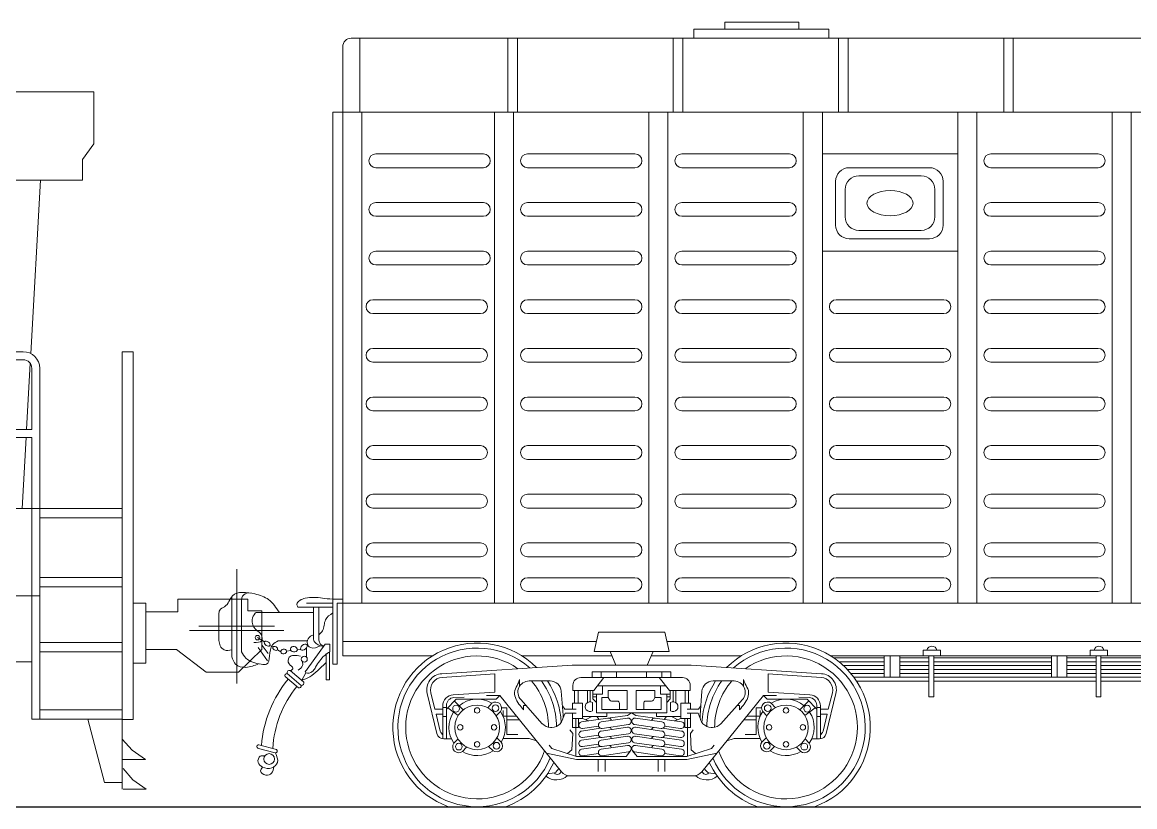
# Model space of a CAD drawing. Header units: millimetres. Extents: x -116888 to 30597, y -50310 to 30934.
# Drawn here: x -99877 to -93213, y -24044 to -19349 of the extents above; entities that cross this region are included whole.
import ezdxf

# ---------------------------------------------------------------- set-up
doc = ezdxf.new("R2010")
doc.units = ezdxf.units.MM
for name, color, linetype, lineweight in [('2.Тонкая', 7, 'Continuous', 18), ('второстепенные', 7, 'Continuous', 25), ('линии', 7, 'Continuous', 35)]:
    doc.layers.add(name, color=color, linetype=linetype, lineweight=lineweight)

# ---------------------------------------------------------------- blocks, each defined once
blk = doc.blocks.new('чмэ 3 фасад')
at = {"layer": '2.Тонкая', "color": 0, "lineweight": 0}
for p, q in [((-855, 3224.2), (-1754.3, 3224.2)), ((-855, 3224.2), (-855, 2913)), ((-855, 2913), (-924.2, 2819.2)), ((-924.2, 2819.2), (-924.2, 2695.7)), ((-924.2, 2695.7), (-12201.7, 2703.1)), ((-1176.2, 2695.7), (-1233.6, 1657.7)), ((-924.2, 2695.7), (-1176.2, 2695.7)), ((-1279.1, 1668.7), (-12093, 1668.7)), ((-1436.7, 1620.8), (-1279.1, 1620.8)), ((-1236.9, 1599.1), (-1258.8, 1202.9)), ((-1227.2, 1202.9), (-1227.2, 1569)), ((-1179.4, 1569), (-1178.6, -531.6)), ((-1261.4, 1155.1), (-1284.9, 730.7)), ((-1227.2, -531.6), (-1227.2, 1155.1)), ((-353.2, 111.1), (-353.2, 187.7)), ((-353.2, 187.7), (66.9, 187.7)), ((66.9, 187.7), (66.9, 118.5)), ((-543.5, 111.1), (-353.2, 111.1)), ((66.9, 118.5), (150.9, 118.5)), ((150.9, 118.5), (150.9, -113.6)), ((-360.6, -113.6), (-543.5, -113.6)), ((-182.7, -249.4), (-360.6, -113.6)), ((150.9, -113.6), (10, -249.4)), ((-1227.2, -188.6), (-1470.9, -188.6)), ((10, -249.4), (-182.7, -249.4)), ((-1178.6, -531.6), (-1227.2, -531.6)), ((-791.6, -909.2), (-891.5, -531.6)), ((-685.6, -532.4), (-685.6, -909.2)), ((-685.6, -649.6), (-685.6, -579.8)), ((-626.8, -717), (-685.6, -649.6)), ((-546.9, -771.9), (-626.8, -717)), ((-685.6, -771.9), (-546.9, -771.9)), ((-621.8, -894.2), (-680.6, -826.8)), ((-685.6, -909.2), (-791.6, -909.2)), ((-685.6, -909.2), (-685.6, -949.1)), ((-541.9, -949.1), (-621.8, -894.2)), ((-680.6, -949.1), (-541.9, -949.1))]:
    blk.add_line(p, q, dxfattribs=at)
at = {"layer": '2.Тонкая'}
for p, q in [((0, 282.8), (0, -282.8)), ((282.8, 0), (-282.8, 0))]:
    blk.add_line(p, q, dxfattribs=at)
at = {"layer": '2.Тонкая', "color": 0, "lineweight": 0}
for points in [[(-685.6, 1668.7), (-621.1, 1668.7), (-621.1, -532.4), (-685.6, -532.4)], [(-16080.1, 730.7), (-1178.6, 730.7), (-1178.6, 206.8), (-16080.1, 206.8)], [(-1178.6, 730.7), (-685.6, 730.7), (-685.6, 674.6), (-1178.6, 674.6)], [(-1178.6, 317.5), (-685.6, 317.5), (-685.6, 261.4), (-1178.6, 261.4)], [(-621.1, 163), (-543.5, 163), (-543.5, -195.1), (-621.1, -195.1)], [(-1178.6, -72), (-685.6, -72), (-685.6, -128.1), (-1178.6, -128.1)], [(-1178.6, -475.5), (-685.6, -475.5), (-685.6, -531.6), (-1178.6, -531.6)]]:
    blk.add_lwpolyline(points, close=True, dxfattribs=at)
for points in [[(-1227.2, 1202.9), (-1436.7, 1202.9)], [(-1436.7, 1155.1), (-1227.2, 1155.1)]]:
    blk.add_lwpolyline(points, dxfattribs=at)
for radius in [99.7, 51.8]:
    blk.add_arc((-1279.1, 1569), radius, 0, 90, dxfattribs=at)
blk = doc.blocks.new('тележка вагона')
at = {"layer": '2.Тонкая', "color": 0, "linetype": 'ByBlock', "lineweight": 0}
for p, q in [((-356.1, 847.5), (-1136.6, 796.3)), ((0, 847.5), (-356.1, 847.5)), ((-235.5, 773.4), (-235.5, 807.4)), ((-235.5, 807.4), (0, 807.4)), ((-181.2, 807.4), (-181.2, 773.4)), ((-89.4, 807.4), (-89.4, 773.4)), ((0, 847.5), (356.1, 847.5)), ((235.5, 807.4), (0, 807.4)), ((89.4, 807.4), (89.4, 773.4)), ((181.2, 807.4), (181.2, 773.4)), ((235.5, 773.4), (235.5, 807.4)), ((356.1, 847.5), (1136.6, 796.3)), ((-818.4, 795), (-1135.1, 774.3)), ((-818.4, 795), (-818.4, 685.3)), ((-670.4, 761.6), (-670.4, 721.8)), ((-613.9, 752.8), (-488.1, 752.8)), ((0, 773.4), (-304.9, 773.4)), ((-227, 695.4), (-165.9, 773.4)), ((0, 773.4), (304.9, 773.4)), ((227, 695.4), (165.9, 773.4)), ((613.9, 752.8), (488.1, 752.8)), ((670.4, 761.6), (670.4, 721.8)), ((818.4, 795), (818.4, 685.3)), ((818.4, 795), (1135.1, 774.3)), ((-1223.9, 677.4), (-1165.8, 438.1)), ((-1202.5, 682.6), (-1178.4, 583.6)), ((-818.4, 685.3), (-1068.1, 669.9)), ((-421.3, 691), (-409.9, 547.3)), ((-351, 727.3), (-351, 695.4)), ((-351, 695.4), (-227, 695.4)), ((-340.9, 695.4), (-340.9, 619.7)), ((-320, 695.4), (-320, 619.7)), ((-265, 623.2), (-265, 695.4)), ((-248.7, 628.1), (-248.7, 695.4)), ((-232, 695.4), (-232, 644.9)), ((-211, 674.2), (-232, 674.2)), ((-173.3, 674.2), (-211, 674.2)), ((-211, 674.2), (-211, 561.1)), ((-204.8, 723.7), (0, 723.7)), ((-173.3, 723.7), (-173.3, 674.2)), ((-139.8, 695.2), (-26.7, 695.2)), ((-139.8, 653.3), (-139.8, 695.2)), ((-26.7, 695.2), (-26.7, 582)), ((204.8, 723.7), (0, 723.7)), ((139.8, 695.2), (26.7, 695.2)), ((26.7, 695.2), (26.7, 582)), ((139.8, 653.3), (139.8, 695.2)), ((173.3, 723.7), (173.3, 674.2)), ((173.3, 674.2), (211, 674.2)), ((211, 674.2), (211, 561.1)), ((211, 674.2), (232, 674.2)), ((351, 695.4), (227, 695.4)), ((232, 695.4), (232, 644.9)), ((248.7, 628.1), (248.7, 695.4)), ((265, 623.2), (265, 695.4)), ((320, 695.4), (320, 619.7)), ((340.9, 695.4), (340.9, 619.7)), ((351, 727.3), (351, 695.4)), ((421.3, 691), (409.9, 547.3)), ((818.4, 685.3), (1068.1, 669.9)), ((1223.9, 677.4), (1165.8, 438.1)), ((1202.5, 682.6), (1178.4, 583.6)), ((-1131.1, 603), (-1131.1, 406)), ((-1051.2, 644.2), (-1108.9, 583.2)), ((-1108.9, 607), (-1108.9, 540.5)), ((-1002, 655), (-1064.3, 653)), ((-1008.6, 579.3), (-1061.8, 632.9)), ((-811.2, 644.2), (-1051.2, 644.2)), ((-789.3, 665.8), (-868.9, 665.8)), ((-861.9, 592.9), (-837, 619.2)), ((-789.3, 665.8), (-811.2, 644.2)), ((-420, 209.2), (-789.3, 665.8)), ((-663.8, 640.9), (-534.6, 497.2)), ((-646.5, 580.1), (-646.5, 606.6)), ((-646.5, 606.6), (-632.9, 606.6)), ((-414.4, 603.9), (-400.3, 583.4)), ((-233.6, 623.9), (-233.6, 573.6)), ((-232, 657.5), (-211, 657.5)), ((-232, 644.9), (-211, 623.9)), ((-177.5, 582), (-177.5, 653.3)), ((-177.5, 653.3), (-139.8, 653.3)), ((-130.9, 638.4), (-139.8, 653.3)), ((-85.3, 632.3), (-120.1, 632.3)), ((-72.7, 582), (-72.7, 619.7)), ((72.7, 582), (72.7, 619.7)), ((85.3, 632.3), (120.1, 632.3)), ((130.9, 638.4), (139.8, 653.3)), ((177.5, 653.3), (139.8, 653.3)), ((177.5, 582), (177.5, 653.3)), ((232, 657.5), (211, 657.5)), ((232, 644.9), (211, 623.9)), ((233.6, 623.9), (233.6, 573.6)), ((414.4, 603.9), (400.3, 583.4)), ((420, 209.2), (789.3, 665.8)), ((663.8, 640.9), (534.6, 497.2)), ((646.5, 606.6), (632.9, 606.6)), ((646.5, 580.1), (646.5, 606.6)), ((789.3, 665.8), (868.9, 665.8)), ((789.3, 665.8), (811.2, 644.2)), ((811.2, 644.2), (1051.2, 644.2)), ((861.9, 592.9), (837, 619.2)), ((1002, 655), (1064.3, 653)), ((1008.6, 579.3), (1061.8, 632.9)), ((1051.2, 644.2), (1108.9, 583.2)), ((1108.9, 607), (1108.9, 540.5)), ((1131.1, 603), (1131.1, 406)), ((-1178.4, 583.6), (-1131.1, 583.6)), ((-1171.1, 553.4), (-1131.1, 553.4)), ((-1171.1, 553.4), (-1146.7, 452.9)), ((-1131.1, 593.8), (-1108.9, 593.8)), ((-1131.1, 540.5), (-1108.9, 540.5)), ((-1108.9, 540.5), (-1108.9, 406)), ((-1038.7, 545.4), (-1099.9, 592.9)), ((-810.4, 543.9), (-785.4, 570.2)), ((-778.7, 591), (-746.2, 591)), ((-770.1, 542.4), (-770.1, 575.8)), ((-770.1, 542.4), (-689.5, 542.4)), ((-746.2, 591), (-746.2, 433.1)), ((-411, 528.8), (-398.6, 559.6)), ((-400.3, 583.4), (-332.3, 583.4)), ((-398.6, 559.6), (-332.3, 559.6)), ((-294.8, 540.9), (-148.9, 540.9)), ((-276.2, 520.5), (-238.9, 540.9)), ((-211, 561.1), (0, 561.1)), ((-208.3, 540.9), (-195, 522.6)), ((-26.7, 582), (-177.5, 582)), ((-148.9, 540.9), (-148.9, 561.1)), ((-141.4, 530.4), (-24.9, 546)), ((-24.9, 546), (0, 561.1)), ((211, 561.1), (0, 561.1)), ((24.9, 546), (0, 561.1)), ((141.4, 530.4), (24.9, 546)), ((26.7, 582), (177.5, 582)), ((148.9, 540.9), (148.9, 561.1)), ((294.8, 540.9), (148.9, 540.9)), ((208.3, 540.9), (195, 522.6)), ((276.2, 520.5), (238.9, 540.9)), ((400.3, 583.4), (332.3, 583.4)), ((398.6, 559.6), (332.3, 559.6)), ((411, 528.8), (398.6, 559.6)), ((770.1, 542.4), (689.5, 542.4)), ((778.7, 591), (746.2, 591)), ((746.2, 591), (746.2, 433.1)), ((770.1, 542.4), (770.1, 575.8)), ((810.4, 543.9), (785.4, 570.2)), ((1038.7, 545.4), (1099.9, 592.9)), ((1131.1, 593.8), (1108.9, 593.8)), ((1131.1, 540.5), (1108.9, 540.5)), ((1108.9, 540.5), (1108.9, 406)), ((1178.4, 583.6), (1131.1, 583.6)), ((1171.1, 553.4), (1131.1, 553.4)), ((1171.1, 553.4), (1146.7, 452.9)), ((-746.2, 520.4), (-671.7, 520.4)), ((-484.7, 475), (-476.7, 475)), ((-353.5, 527.6), (-353.5, 475)), ((-353.5, 475), (-334, 475)), ((-334, 527.6), (-334, 301.7)), ((-334, 475), (-318.8, 475)), ((-318.8, 475), (-318.8, 527.6)), ((-294.8, 527.6), (-257.5, 513.5)), ((294.8, 527.6), (257.5, 513.5)), ((318.8, 475), (318.8, 527.6)), ((334, 475), (318.8, 475)), ((334, 527.6), (334, 301.7)), ((353.5, 475), (334, 475)), ((353.5, 527.6), (353.5, 475)), ((484.7, 475), (476.7, 475)), ((746.2, 520.4), (671.7, 520.4)), ((-1131.1, 430.3), (-1142.7, 444.8)), ((-1125.1, 406), (-1079.2, 406)), ((-1039.6, 406.1), (-1064.6, 379.8)), ((-807.1, 411.9), (-780.8, 387)), ((-769.5, 409), (-613.5, 409)), ((-746.2, 433.1), (-680.6, 433.1)), ((-613.5, 409), (-570.3, 395.1)), ((-369.7, 461.2), (-352.7, 437.4)), ((-352.7, 437.4), (-357.8, 340.7)), ((369.7, 461.2), (352.7, 437.4)), ((352.7, 437.4), (357.8, 340.7)), ((613.5, 409), (570.3, 395.1)), ((769.5, 409), (613.5, 409)), ((746.2, 433.1), (680.6, 433.1)), ((807.1, 411.9), (780.8, 387)), ((1039.6, 406.1), (1064.6, 379.8)), ((1125.1, 406), (1079.2, 406)), ((1131.1, 430.3), (1142.7, 444.8)), ((-988.1, 357.1), (-1013, 330.8)), ((-856.1, 360.4), (-829.8, 335.4)), ((-493.7, 367.8), (-478.4, 349.2)), ((-478.4, 349.2), (-330.6, 301.7)), ((-357.8, 340.7), (-383.8, 318.8)), ((-33.4, 301.7), (-6.1, 335.4)), ((33.4, 301.7), (6.1, 335.4)), ((478.4, 349.2), (330.6, 301.7)), ((357.8, 340.7), (383.8, 318.8)), ((493.7, 367.8), (478.4, 349.2)), ((856.1, 360.4), (829.8, 335.4)), ((988.1, 357.1), (1013, 330.8)), ((-330.6, 283), (-509.8, 320.3)), ((-330.6, 301.7), (-33.4, 301.7)), ((0, 283), (-330.6, 283)), ((-200, 283), (-200, 211.7)), ((-158.4, 283), (-158.4, 211.7)), ((0, 283), (330.6, 283)), ((330.6, 301.7), (33.4, 301.7)), ((158.4, 283), (158.4, 211.7)), ((200, 283), (200, 211.7)), ((330.6, 283), (509.8, 320.3)), ((-461.5, 202.5), (-504.2, 196)), ((461.5, 202.5), (504.2, 196)), ((-367.9, 184.3), (0, 184.3)), ((367.9, 184.3), (0, 184.3))]:
    blk.add_line(p, q, dxfattribs=at)
blk.add_lwpolyline([(-93.5, 847.5), (93.5, 847.5), (128.4, 928.8), (-128.4, 928.8)], close=True, dxfattribs=at)
for points in [[(-353.5, 559.6), (-353.5, 527.6), (-294.8, 527.6), (-294.8, 619.7), (-353.5, 619.7), (-353.5, 583.4)], [(353.5, 559.6), (353.5, 527.6), (294.8, 527.6), (294.8, 619.7), (353.5, 619.7), (353.5, 583.4)], [(-141.4, 530.4), (-299.3, 507.4)], [(-185.3, 469.5), (-299.3, 452.9)], [(-293.7, 468.7), (-198, 482.7)], [(-24, 530.4), (-182, 507.4)], [(-24, 475.9), (-182, 452.9)], [(-176.4, 468.7), (-18.4, 491.8)], [(176.4, 468.7), (18.4, 491.8)], [(24, 530.4), (182, 507.4)], [(24, 475.9), (182, 452.9)], [(141.4, 530.4), (299.3, 507.4)], [(185.3, 469.5), (299.3, 452.9)], [(293.7, 468.7), (198, 482.7)], [(-185.3, 415), (-299.3, 398.4)], [(-293.7, 414.3), (-198, 428.2)], [(-24, 421.5), (-182, 398.4)], [(-176.4, 414.3), (-18.4, 437.3)], [(176.4, 414.3), (18.4, 437.3)], [(24, 421.5), (182, 398.4)], [(185.3, 415), (299.3, 398.4)], [(293.7, 414.3), (198, 428.2)], [(-185.3, 360.6), (-299.3, 343.9)], [(-293.7, 359.8), (-198, 373.8)], [(-24, 367), (-182, 343.9)], [(-176.4, 359.8), (-18.4, 382.8)], [(176.4, 359.8), (18.4, 382.8)], [(24, 367), (182, 343.9)], [(185.3, 360.6), (299.3, 343.9)], [(293.7, 359.8), (198, 373.8)], [(-293.7, 305.3), (-198, 319.3)], [(-176.4, 305.3), (-18.4, 328.4)], [(176.4, 305.3), (18.4, 328.4)], [(293.7, 305.3), (198, 319.3)]]:
    blk.add_lwpolyline(points, dxfattribs=at)
for centre, radius in [((-1051.5, 587), 20), ((-925, 475), 133.7), ((-815.3, 590.3), 20), ((925, 475), 133.7), ((815.3, 590.3), 20), ((1051.5, 587), 20), ((-925, 576.3), 16.3), ((925, 576.3), 16.3), ((-1026.3, 475), 16.3), ((-823.7, 475), 16.3), ((823.7, 475), 16.3), ((1026.3, 475), 16.3), ((-1034.7, 359.7), 20), ((-925, 373.7), 16.3), ((-809.6, 365.3), 20), ((809.6, 365.3), 20), ((925, 373.7), 16.3), ((1034.7, 359.7), 20)]:
    blk.add_circle(centre, radius, dxfattribs=at)
for centre, radius, start, end in [((-925, 475), 504.9, 45.24108, 250.18436), ((925, 475), 504.9, 289.81564, 134.75892), ((-925, 475), 475, 0.6703, 35.78982), ((-925, 475), 504.9, 3.38764, 33.37976), ((925, 475), 504.9, 146.62024, 176.61236), ((925, 475), 475, 144.21018, 179.3297), ((-925, 475), 504.9, 289.81564, 335.49166), ((925, 475), 504.9, 204.50834, 250.18436)]:
    blk.add_arc(centre, radius, start, end, dxfattribs=at)
at = {"layer": '2.Тонкая', "color": 0, "linetype": 'ByBlock', "lineweight": 20}
for centre, start, end in [((-925, 475), 48.51467, 337.30656), ((925, 475), 202.69344, 131.48533)]:
    blk.add_arc(centre, 475, start, end, dxfattribs=at)
at = {"layer": '2.Тонкая', "color": 0, "linetype": 'ByBlock', "lineweight": 0}
for centre, major_axis, start_param, end_param in [((-925, 475), (0, 427.7), 5.675673, 10.660116), ((925, 475), (0, 427.7), 1.906254, 6.890698), ((-1130.3, 700.1), (0, 96.4), 0.065493, 1.809041), ((-1130.3, 700.1), (0, 74.3), 0.065493, 1.809041), ((-613.9, 685.7), (0, 67), 0, 2.303118), ((-925, 475), (0, 427.7), 4.715137, 5.419204), ((-488.1, 685.7), (0, 67), 4.791502, 6.283185), ((-304.9, 727.3), (0, 46.1), 0, 1.570796), ((304.9, 727.3), (0, 46.1), 4.712389, 6.283185), ((488.1, 685.7), (0, 67), 0, 1.491683), ((925, 475), (0, 427.7), 0.863981, 1.568048), ((613.9, 685.7), (0, 67), 3.980068, 6.283185), ((1130.3, 700.1), (0, 74.3), 4.474144, 6.217692), ((1130.3, 700.1), (0, 96.4), 4.474144, 6.217692), ((-1064, 603), (0, 67), 0.061511, 1.570796), ((1064, 603), (0, 67), 4.712389, 6.221674), ((-1062.8, 607), (0, 46.1), 0.031707, 1.570796), ((-925, 475), (0, 168.9), 5.734969, 6.981103), ((-814.6, 591), (0, 35.9), 4.091959, 6.953803), ((-248.7, 598.8), (0, 29.3), 5.742766, 9.965197), ((-120.1, 644.9), (0, 12.6), 2.111216, 3.141593), ((-85.3, 619.7), (0, 12.6), 4.712389, 6.283185), ((85.3, 619.7), (0, 12.6), 0, 1.570796), ((120.1, 644.9), (0, 12.6), 3.141593, 4.171969), ((248.7, 598.8), (0, 29.3), 2.601173, 6.823605), ((814.6, 591), (0, 35.9), 5.612567, 8.474411), ((925, 475), (0, 168.9), 5.585267, 6.831401), ((1062.8, 607), (0, 46.1), 4.712389, 6.251478), ((-925, 475), (0, 168.9), 0.994398, 2.169201), ((-925, 475), (0, 168.9), 4.164173, 5.310793), ((-476.7, 542), (0, 67), 3.141593, 4.791502), ((476.7, 542), (0, 67), 1.491683, 3.141593), ((925, 475), (0, 168.9), 0.972392, 2.119012), ((925, 475), (0, 168.9), 4.113985, 5.288788), ((-484.7, 542), (0, 67), 2.303118, 3.141593), ((-296.5, 488), (0, 19.5), 0.144914, 3.286507), ((-179.2, 488), (0, 19.5), 0.144914, 3.286507), ((-138.5, 511.1), (0, 19.5), 4.98951, 6.4281), ((-138.5, 456.6), (0, 19.5), 4.98951, 5.963162), ((-21.2, 511.1), (0, 19.5), 3.286507, 6.4281), ((-21.2, 456.6), (0, 19.5), 3.286507, 6.4281), ((21.2, 511.1), (0, 19.5), 6.138271, 9.279864), ((21.2, 456.6), (0, 19.5), 6.138271, 9.279864), ((138.5, 511.1), (0, 19.5), 6.138271, 7.576861), ((138.5, 456.6), (0, 19.5), 0.320023, 1.293675), ((179.2, 488), (0, 19.5), 2.996678, 6.138271), ((296.5, 488), (0, 19.5), 2.996678, 6.138271), ((484.7, 542), (0, 67), 3.141593, 3.980068), ((-1125.1, 447.9), (0, 41.9), 1.809041, 3.141593), ((-1126.3, 457.9), (0, 21), 1.809041, 2.245972), ((-296.5, 433.6), (0, 19.5), 0.144914, 3.286507), ((-179.2, 433.6), (0, 19.5), 0.144914, 3.286507), ((-138.5, 402.1), (0, 19.5), 4.98951, 5.963162), ((-21.2, 402.1), (0, 19.5), 3.286507, 6.4281), ((21.2, 402.1), (0, 19.5), 6.138271, 9.279864), ((138.5, 402.1), (0, 19.5), 0.320023, 1.293675), ((179.2, 433.6), (0, 19.5), 2.996678, 6.138271), ((296.5, 433.6), (0, 19.5), 2.996678, 6.138271), ((1125.1, 447.9), (0, 41.9), 3.141593, 4.474144), ((1126.3, 457.9), (0, 21), 4.037213, 4.474144), ((-1035.3, 359), (0, 35.9), 0.950367, 3.812211), ((-925, 475), (0, 168.9), 2.593377, 3.739997), ((-809, 364.7), (0, 35.9), 2.521163, 5.383007), ((-296.5, 379.1), (0, 19.5), 0.144914, 3.286507), ((-296.5, 324.6), (0, 19.5), 0.144914, 3.286507), ((-179.2, 379.1), (0, 19.5), 0.144914, 3.286507), ((-179.2, 324.6), (0, 19.5), 0.144914, 3.286507), ((-138.5, 347.7), (0, 19.5), 4.98951, 5.963162), ((-21.2, 347.7), (0, 19.5), 3.286507, 6.4281), ((21.2, 347.7), (0, 19.5), 6.138271, 9.279864), ((138.5, 347.7), (0, 19.5), 0.320023, 1.293675), ((179.2, 379.1), (0, 19.5), 2.996678, 6.138271), ((179.2, 324.6), (0, 19.5), 2.996678, 6.138271), ((296.5, 379.1), (0, 19.5), 2.996678, 6.138271), ((296.5, 324.6), (0, 19.5), 2.996678, 6.138271), ((809, 364.7), (0, 35.9), 0.900178, 3.762022), ((925, 475), (0, 168.9), 2.543188, 3.689809), ((1035.3, 359), (0, 35.9), 2.470975, 5.332819), ((-507.5, 273.2), (0, 84.4), 3.718432, 4.156953), ((-444.5, 214.1), (0, 20.6), 2.170177, 4.71178), ((-367.9, 251.3), (0, 67), 2.250817, 3.152079), ((367.9, 251.3), (0, 67), 3.131107, 4.032368), ((444.5, 214.1), (0, 20.6), 1.571405, 4.113008), ((507.5, 273.2), (0, 84.4), 2.126233, 2.564753), ((-449.9, 258.9), (0, 98.6), 2.447298, 3.882232), ((449.9, 258.9), (0, 98.6), 2.400954, 3.835887)]:
    blk.add_ellipse(centre, major_axis=major_axis, ratio=1, start_param=start_param, end_param=end_param, dxfattribs=at)
for points in [[(-670.4, 761.6), (-673.5, 753.1), (-681.7, 730.3), (-704.7, 697.5), (-695.6, 635.5), (-666.3, 602.5), (-646.5, 580.1)], [(670.4, 761.6), (673.5, 753.1), (681.7, 730.3), (704.7, 697.5), (695.6, 635.5), (666.3, 602.5), (646.5, 580.1)]]:
    blk.add_open_spline(points, degree=3, knots=[0, 0, 0, 0, 1.325335, 3.555708, 5.594241, 9.89521, 9.89521, 9.89521, 9.89521], dxfattribs=at)
blk = doc.blocks.new('хозвагон фасад')
at = {"layer": '2.Тонкая', "color": 0, "linetype": 'Continuous', "lineweight": 0}
for p, q in [((634.9, 3077.3), (634.9, 3468.8)), ((634.9, -177.4), (634.9, 3468.8)), ((10555.1, 3520), (686.1, 3520)), ((738.1, 3077.3), (738.1, 3520)), ((1624.7, 3520), (1624.7, 3077.3)), ((1682.1, 3077.3), (1682.1, 3520)), ((2614.4, 3520), (2614.4, 3077.3)), ((2671.9, 3077.3), (2671.9, 3520)), ((3604.4, 3077.3), (3604.4, 3520)), ((3661.9, 3077.3), (3661.9, 3520)), ((4594, 3077.3), (4594, 3520)), ((4651.4, 3077.3), (4651.4, 3520)), ((634.9, 3077.3), (829.5, 3077.3)), ((749.8, 3077.3), (749.8, 137.7)), ((10606.3, 3077.3), (829.5, 3077.3)), ((1543.3, 3077.3), (1543.3, 137.7)), ((1658.1, 3077.3), (1658.1, 137.7)), ((2468.3, 3077.3), (2468.3, 137.7)), ((2583.1, 3077.3), (2583.1, 137.7)), ((3393.2, 3077.3), (3393.2, 137.7)), ((3508.1, 3077.3), (3508.1, 137.7)), ((4318.2, 3077.3), (4318.2, 137.7)), ((4433.1, 3077.3), (4433.1, 137.7)), ((5243.2, 3077.3), (5243.2, 137.7)), ((5358.1, 3077.3), (5358.1, 137.7)), ((832.6, 2827.6), (1477.1, 2827.6)), ((832.6, 2827.6), (1477.1, 2827.6)), ((2385.4, 2827.6), (1741, 2827.6)), ((2385.4, 2827.6), (1741, 2827.6)), ((3310.4, 2827.6), (2666, 2827.6)), ((3310.4, 2827.6), (2666, 2827.6)), ((3508.1, 2827.6), (4318.2, 2827.6)), ((5160.4, 2827.6), (4516, 2827.6)), ((5160.4, 2827.6), (4516, 2827.6)), ((832.6, 2744.9), (1477.1, 2744.9)), ((832.6, 2744.9), (1477.1, 2744.9)), ((2385.4, 2744.9), (1741, 2744.9)), ((2385.4, 2744.9), (1741, 2744.9)), ((3310.4, 2744.9), (2666, 2744.9)), ((3310.4, 2744.9), (2666, 2744.9)), ((3669.2, 2744.9), (4149.7, 2744.9)), ((3669.2, 2744.9), (4149.7, 2744.9)), ((5160.4, 2744.9), (4516, 2744.9)), ((5160.4, 2744.9), (4516, 2744.9)), ((3726.4, 2696), (4100, 2696)), ((3726.4, 2696), (4100, 2696)), ((3587.3, 2663), (3587.3, 2532.3)), ((3644.4, 2614.1), (3644.4, 2451.6)), ((4182, 2614.1), (4182, 2451.6)), ((4231.7, 2663), (4231.7, 2401.7)), ((832.6, 2536.5), (1477.1, 2536.5)), ((832.6, 2536.5), (1477.1, 2536.5)), ((2385.4, 2536.5), (1741, 2536.5)), ((2385.4, 2536.5), (1741, 2536.5)), ((3310.4, 2536.5), (2666, 2536.5)), ((3310.4, 2536.5), (2666, 2536.5)), ((3587.3, 2532.3), (3587.3, 2401.7)), ((5160.4, 2536.5), (4516, 2536.5)), ((5160.4, 2536.5), (4516, 2536.5)), ((832.6, 2453.9), (1477.1, 2453.9)), ((832.6, 2453.9), (1477.1, 2453.9)), ((2385.4, 2453.9), (1741, 2453.9)), ((2385.4, 2453.9), (1741, 2453.9)), ((3310.4, 2453.9), (2666, 2453.9)), ((3310.4, 2453.9), (2666, 2453.9)), ((5160.4, 2453.9), (4516, 2453.9)), ((5160.4, 2453.9), (4516, 2453.9)), ((3913.2, 2369.6), (3726.4, 2369.6)), ((3913.2, 2369.6), (3726.4, 2369.6)), ((4100, 2369.6), (3913.2, 2369.6)), ((4100, 2369.6), (3913.2, 2369.6)), ((4149.7, 2319.7), (3669.2, 2319.7)), ((4149.7, 2319.7), (3669.2, 2319.7)), ((832.6, 2245.5), (1477.1, 2245.5)), ((832.6, 2245.5), (1477.1, 2245.5)), ((2385.4, 2245.5), (1741, 2245.5)), ((2385.4, 2245.5), (1741, 2245.5)), ((3310.4, 2245.5), (2666, 2245.5)), ((3310.4, 2245.5), (2666, 2245.5)), ((3508.1, 2245.5), (4318.2, 2245.5)), ((5160.4, 2245.5), (4516, 2245.5)), ((5160.4, 2245.5), (4516, 2245.5)), ((832.6, 2162.8), (1477.1, 2162.8)), ((832.6, 2162.8), (1477.1, 2162.8)), ((2385.4, 2162.8), (1741, 2162.8)), ((2385.4, 2162.8), (1741, 2162.8)), ((3310.4, 2162.8), (2666, 2162.8)), ((3310.4, 2162.8), (2666, 2162.8)), ((5160.4, 2162.8), (4516, 2162.8)), ((5160.4, 2162.8), (4516, 2162.8)), ((816, 1954.4), (1460.4, 1954.4)), ((2385.4, 1954.4), (1741, 1954.4)), ((3310.4, 1954.4), (2666, 1954.4)), ((4235.4, 1954.4), (3591, 1954.4)), ((5160.4, 1954.4), (4516, 1954.4)), ((816, 1871.8), (1460.4, 1871.8)), ((2385.4, 1871.8), (1741, 1871.8)), ((3310.4, 1871.8), (2666, 1871.8)), ((4235.4, 1871.8), (3591, 1871.8)), ((5160.4, 1871.8), (4516, 1871.8)), ((816, 1663.4), (1460.4, 1663.4)), ((2385.4, 1663.4), (1741, 1663.4)), ((3310.4, 1663.4), (2666, 1663.4)), ((4235.4, 1663.4), (3591, 1663.4)), ((5160.4, 1663.4), (4516, 1663.4)), ((816, 1580.7), (1460.4, 1580.7)), ((2385.4, 1580.7), (1741, 1580.7)), ((3310.4, 1580.7), (2666, 1580.7)), ((4235.4, 1580.7), (3591, 1580.7)), ((5160.4, 1580.7), (4516, 1580.7)), ((816, 1372.3), (1460.4, 1372.3)), ((2385.4, 1372.3), (1741, 1372.3)), ((3310.4, 1372.3), (2666, 1372.3)), ((4235.4, 1372.3), (3591, 1372.3)), ((5160.4, 1372.3), (4516, 1372.3)), ((816, 1289.7), (1460.4, 1289.7)), ((2385.4, 1289.7), (1741, 1289.7)), ((3310.4, 1289.7), (2666, 1289.7)), ((4235.4, 1289.7), (3591, 1289.7)), ((5160.4, 1289.7), (4516, 1289.7)), ((816, 1081.3), (1460.4, 1081.3)), ((2385.4, 1081.3), (1741, 1081.3)), ((3310.4, 1081.3), (2666, 1081.3)), ((4235.4, 1081.3), (3591, 1081.3)), ((5160.4, 1081.3), (4516, 1081.3)), ((816, 998.6), (1460.4, 998.6)), ((2385.4, 998.6), (1741, 998.6)), ((3310.4, 998.6), (2666, 998.6)), ((4235.4, 998.6), (3591, 998.6)), ((5160.4, 998.6), (4516, 998.6)), ((816, 790.2), (1460.4, 790.2)), ((2385.4, 790.2), (1741, 790.2)), ((3310.4, 790.2), (2666, 790.2)), ((4235.4, 790.2), (3591, 790.2)), ((5160.4, 790.2), (4516, 790.2)), ((816, 707.6), (1138.2, 707.6)), ((1138.2, 707.6), (1460.4, 707.6)), ((2063.2, 707.6), (1741, 707.6)), ((2385.4, 707.6), (2063.2, 707.6)), ((2988.2, 707.6), (2666, 707.6)), ((3310.4, 707.6), (2988.2, 707.6)), ((3913.2, 707.6), (3591, 707.6)), ((4235.4, 707.6), (3913.2, 707.6)), ((4838.2, 707.6), (4516, 707.6)), ((5160.4, 707.6), (4838.2, 707.6)), ((816, 499.1), (1460.4, 499.1)), ((2385.4, 499.1), (1741, 499.1)), ((3310.4, 499.1), (2666, 499.1)), ((4235.4, 499.1), (3591, 499.1)), ((5160.4, 499.1), (4516, 499.1)), ((816, 416.5), (1138.2, 416.5)), ((1138.2, 416.5), (1460.4, 416.5)), ((2063.2, 416.5), (1741, 416.5)), ((2385.4, 416.5), (2063.2, 416.5)), ((2988.2, 416.5), (2666, 416.5)), ((3310.4, 416.5), (2988.2, 416.5)), ((3913.2, 416.5), (3591, 416.5)), ((4235.4, 416.5), (3913.2, 416.5)), ((4838.2, 416.5), (4516, 416.5)), ((5160.4, 416.5), (4838.2, 416.5)), ((816, 290.7), (1460.4, 290.7)), ((1741, 290.7), (2385.4, 290.7)), ((2666, 290.7), (3310.4, 290.7)), ((3591, 290.7), (4235.4, 290.7)), ((4516, 290.7), (5160.4, 290.7)), ((816, 208.1), (1138.2, 208.1)), ((1138.2, 208.1), (1460.4, 208.1)), ((1741, 208.1), (2063.2, 208.1)), ((2063.2, 208.1), (2385.4, 208.1)), ((2666, 208.1), (2988.2, 208.1)), ((2988.2, 208.1), (3310.4, 208.1)), ((3591, 208.1), (3913.2, 208.1)), ((3913.2, 208.1), (4235.4, 208.1)), ((4516, 208.1), (4838.2, 208.1)), ((4838.2, 208.1), (5160.4, 208.1)), ((-28.6, 178.5), (-28.6, -182.7)), ((28.8, 148), (28.8, -151.9)), ((418.7, 137.7), (576.5, 137.7)), ((576.5, 161.7), (576.5, -226.7)), ((601.2, 137.7), (601.2, -226.7)), ((601.2, 137.7), (601.2, -226.7)), ((14095, 137.7), (601.2, 137.7)), ((-106.5, 71.5), (-106.5, -84.3)), ((460.8, 81.8), (115.9, 81.8)), ((576.5, 115.1), (365.8, 115.1)), ((460.8, 115.1), (460.8, -78.8)), ((492.2, 115.1), (492.2, -83.1)), ((165.9, -92.5), (124.5, -67.7)), ((127.8, -127.3), (184.2, -206.8)), ((152.7, -114.1), (187.5, -163.7)), ((217.3, -124), (199.1, -115.7)), ((247.9, -87.2), (423.8, -87.2)), ((418.8, -126.1), (418.8, -185.6)), ((422.8, -256.3), (530.2, -107.8)), ((530.2, -107.8), (558.2, -106.2)), ((558.2, -106.2), (558.2, -152.4)), ((634.9, -90.9), (2153.9, -90.9)), ((2576.1, -90.9), (6426.7, -90.9)), ((263.7, -153.8), (243.7, -140.7)), ((324.7, -144.8), (298.4, -148.8)), ((384.6, -140.5), (363.2, -139.3)), ((535.2, -320.4), (535.2, -163.7)), ((556.6, -153.3), (556.6, -320.4)), ((1171.5, -177.4), (634.9, -177.4)), ((2247.9, -177.4), (1708.5, -177.4)), ((3021.5, -177.4), (2482.1, -177.4)), ((7055, -177.4), (3558.5, -177.4)), ((3878.6, -189.1), (3576.2, -189.1)), ((3971.6, -177.4), (3878.6, -177.4)), ((3878.6, -177.4), (3878.6, -305.4)), ((3913.5, -177.4), (3913.5, -305.4)), ((3971.6, -305.4), (3971.6, -177.4)), ((4146.2, -189.1), (3971.6, -189.1)), ((4111.3, -177.4), (4111.3, -142.5)), ((4111.3, -142.5), (4216, -142.5)), ((4216, -177.4), (4111.3, -177.4)), ((4175.3, -177.4), (4146.2, -177.4)), ((4146.2, -177.4), (4146.2, -421.8)), ((4175.3, -421.8), (4175.3, -177.4)), ((4879.2, -189.1), (4175.3, -189.1)), ((4216, -142.5), (4216, -177.4)), ((4972.3, -177.4), (4879.2, -177.4)), ((4879.2, -177.4), (4879.2, -305.4)), ((4914.1, -177.4), (4914.1, -305.4)), ((4972.3, -305.4), (4972.3, -177.4)), ((5146.8, -189.1), (4972.3, -189.1)), ((5111.9, -177.4), (5111.9, -142.5)), ((5111.9, -142.5), (5216.6, -142.5)), ((5216.6, -177.4), (5111.9, -177.4)), ((5175.9, -177.4), (5146.8, -177.4)), ((5146.8, -177.4), (5146.8, -421.8)), ((5175.9, -421.8), (5175.9, -177.4)), ((6426.7, -189.1), (5175.9, -189.1)), ((5216.6, -142.5), (5216.6, -177.4)), ((320.5, -264.1), (400.5, -331.8)), ((601.2, -226.7), (576.5, -226.7)), ((3878.6, -212.3), (3607.4, -212.3)), ((3878.6, -235.6), (3634.2, -235.6)), ((3878.6, -258.9), (3657.6, -258.9)), ((4146.2, -212.3), (3971.6, -212.3)), ((4146.2, -235.6), (3971.6, -235.6)), ((4146.2, -258.9), (3971.6, -258.9)), ((4879.2, -212.3), (4175.3, -212.3)), ((4879.2, -235.6), (4175.3, -235.6)), ((4879.2, -258.9), (4175.3, -258.9)), ((5146.8, -212.3), (4972.3, -212.3)), ((5146.8, -235.6), (4972.3, -235.6)), ((5146.8, -258.9), (4972.3, -258.9)), ((5879.8, -212.3), (5175.9, -212.3)), ((5879.8, -235.6), (5175.9, -235.6)), ((5879.8, -258.9), (5175.9, -258.9)), ((289.8, -301), (369.7, -368.7)), ((302.1, -282.5), (385.9, -353.5)), ((413.8, -278.3), (389.2, -322.2)), ((556.6, -320.4), (535.2, -320.4)), ((3878.6, -282.1), (3678.2, -282.1)), ((4146.2, -305.4), (3696.4, -305.4)), ((4146.2, -305.4), (3696.4, -305.4)), ((4146.2, -328.7), (3712.6, -328.7)), ((3878.6, -305.4), (3971.6, -305.4)), ((4146.2, -282.1), (3971.6, -282.1)), ((4879.2, -282.1), (4175.3, -282.1)), ((5146.8, -305.4), (4175.3, -305.4)), ((5146.8, -328.7), (4175.3, -328.7)), ((4879.2, -305.4), (4972.3, -305.4)), ((5146.8, -282.1), (4972.3, -282.1)), ((5879.8, -282.1), (5175.9, -282.1)), ((5879.8, -305.4), (5175.9, -305.4)), ((5879.8, -328.7), (5175.9, -328.7)), ((4146.2, -421.8), (4175.3, -421.8)), ((5146.8, -421.8), (5175.9, -421.8)), ((129.6, -730.7), (230.8, -758)), ((132.9, -708.8), (239, -737.3))]:
    blk.add_line(p, q, dxfattribs=at)
at = {"layer": '2.Тонкая', "ltscale": 100}
for p, q in [((0, 342.3), (0, -342.3)), ((226.7, 0), (-226.7, 0))]:
    blk.add_line(p, q, dxfattribs=at)
at = {"layer": '2.Тонкая', "color": 0, "linetype": 'Continuous', "lineweight": 0, "ltscale": 100}
blk.add_line((576.5, 161.7), (634.9, 161.7), dxfattribs=at)
at = {"layer": '2.Тонкая', "color": 0, "linetype": 'Continuous', "lineweight": 0}
for points in [[(3367.7, 3615.3), (2923.6, 3615.3), (2923.6, 3574.4), (3367.7, 3574.4)], [(3547, 3574.4), (2736.9, 3574.4), (2736.9, 3520), (3547, 3520)], [(2590, -151.2), (2140, -151.2), (2166.8, -34.9), (2563.2, -34.9)]]:
    blk.add_lwpolyline(points, close=True, dxfattribs=at)
at = {"layer": '2.Тонкая', "color": 0, "linetype": 'Continuous', "lineweight": 0, "ltscale": 100}
blk.add_lwpolyline([(634.9, 3077.3), (576.5, 3077.3), (576.5, 161.7), (634.9, 161.7)], close=True, dxfattribs=at)
at = {"layer": '2.Тонкая', "color": 0, "linetype": 'Continuous', "lineweight": 0}
for centre, radius in [((124.5, -67.7), 13.4), ((404.5, -196.8), 18.2), ((194.1, -794.5), 32.2)]:
    blk.add_circle(centre, radius, dxfattribs=at)
for centre, radius, start, end in [((686.1, 3468.8), 51.2, 90, 180), ((832.6, 2786.3), 41.3, 90, 270), ((1477.1, 2786.3), 41.3, 270, 90), ((1741, 2786.3), 41.3, 90, 270), ((2385.4, 2786.3), 41.3, 270, 90), ((2666, 2786.3), 41.3, 90, 270), ((3310.4, 2786.3), 41.3, 270, 90), ((4516, 2786.3), 41.3, 90, 270), ((5160.4, 2786.3), 41.3, 270, 90), ((3669.2, 2663), 82, 90, 180), ((4149.7, 2663), 82, 0, 90), ((3726.4, 2614.1), 82, 90, 180), ((4100, 2614.1), 82, 0, 90), ((832.6, 2495.2), 41.3, 90, 270), ((1477.1, 2495.2), 41.3, 270, 90), ((1741, 2495.2), 41.3, 90, 270), ((2385.4, 2495.2), 41.3, 270, 90), ((2666, 2495.2), 41.3, 90, 270), ((3310.4, 2495.2), 41.3, 270, 90), ((4516, 2495.2), 41.3, 90, 270), ((5160.4, 2495.2), 41.3, 270, 90), ((3669.2, 2401.7), 82, 180, 270), ((3726.4, 2451.6), 82, 180, 270), ((4100, 2451.6), 82, 270, 0), ((4149.7, 2401.7), 82, 270, 0), ((832.6, 2204.2), 41.3, 90, 270), ((1477.1, 2204.2), 41.3, 270, 90), ((1741, 2204.2), 41.3, 90, 270), ((2385.4, 2204.2), 41.3, 270, 90), ((2666, 2204.2), 41.3, 90, 270), ((3310.4, 2204.2), 41.3, 270, 90), ((4516, 2204.2), 41.3, 90, 270), ((5160.4, 2204.2), 41.3, 270, 90), ((816, 1913.1), 41.3, 90, 270), ((1460.4, 1913.1), 41.3, 270, 90), ((1741, 1913.1), 41.3, 90, 270), ((2385.4, 1913.1), 41.3, 270, 90), ((2666, 1913.1), 41.3, 90, 270), ((3310.4, 1913.1), 41.3, 270, 90), ((3591, 1913.1), 41.3, 90, 270), ((4235.4, 1913.1), 41.3, 270, 90), ((4516, 1913.1), 41.3, 90, 270), ((5160.4, 1913.1), 41.3, 270, 90), ((816, 1622), 41.3, 90, 270), ((1460.4, 1622), 41.3, 270, 90), ((1741, 1622), 41.3, 90, 270), ((2385.4, 1622), 41.3, 270, 90), ((2666, 1622), 41.3, 90, 270), ((3310.4, 1622), 41.3, 270, 90), ((3591, 1622), 41.3, 90, 270), ((4235.4, 1622), 41.3, 270, 90), ((4516, 1622), 41.3, 90, 270), ((5160.4, 1622), 41.3, 270, 90), ((816, 1331), 41.3, 90, 270), ((1460.4, 1331), 41.3, 270, 90), ((1741, 1331), 41.3, 90, 270), ((2385.4, 1331), 41.3, 270, 90), ((2666, 1331), 41.3, 90, 270), ((3310.4, 1331), 41.3, 270, 90), ((3591, 1331), 41.3, 90, 270), ((4235.4, 1331), 41.3, 270, 90), ((4516, 1331), 41.3, 90, 270), ((5160.4, 1331), 41.3, 270, 90), ((816, 1039.9), 41.3, 90, 270), ((1460.4, 1039.9), 41.3, 270, 90), ((1741, 1039.9), 41.3, 90, 270), ((2385.4, 1039.9), 41.3, 270, 90), ((2666, 1039.9), 41.3, 90, 270), ((3310.4, 1039.9), 41.3, 270, 90), ((3591, 1039.9), 41.3, 90, 270), ((4235.4, 1039.9), 41.3, 270, 90), ((4516, 1039.9), 41.3, 90, 270), ((5160.4, 1039.9), 41.3, 270, 90), ((816, 748.9), 41.3, 90, 270), ((1460.4, 748.9), 41.3, 270, 90), ((1741, 748.9), 41.3, 90, 270), ((2385.4, 748.9), 41.3, 270, 90), ((2666, 748.9), 41.3, 90, 270), ((3310.4, 748.9), 41.3, 270, 90), ((3591, 748.9), 41.3, 90, 270), ((4235.4, 748.9), 41.3, 270, 90), ((4516, 748.9), 41.3, 90, 270), ((5160.4, 748.9), 41.3, 270, 90), ((816, 457.8), 41.3, 90, 270), ((1460.4, 457.8), 41.3, 270, 90), ((1741, 457.8), 41.3, 90, 270), ((2385.4, 457.8), 41.3, 270, 90), ((2666, 457.8), 41.3, 90, 270), ((3310.4, 457.8), 41.3, 270, 90), ((3591, 457.8), 41.3, 90, 270), ((4235.4, 457.8), 41.3, 270, 90), ((4516, 457.8), 41.3, 90, 270), ((5160.4, 457.8), 41.3, 270, 90), ((816, 249.4), 41.3, 90, 270), ((1460.4, 249.4), 41.3, 270, 90), ((1741, 249.4), 41.3, 90, 270), ((2385.4, 249.4), 41.3, 270, 90), ((2666, 249.4), 41.3, 90, 270), ((3310.4, 249.4), 41.3, 270, 90), ((3591, 249.4), 41.3, 90, 270), ((4235.4, 249.4), 41.3, 270, 90), ((4516, 249.4), 41.3, 90, 270), ((5160.4, 249.4), 41.3, 270, 90)]:
    blk.add_arc(centre, radius, start, end, dxfattribs=at)
at = {"layer": '2.Тонкая', "color": 0, "linetype": 'Continuous', "lineweight": 0, "extrusion": (0, 0, -1)}
for centre, major_axis, ratio in [((3913.2, 2532.3), (138.2, 0), 0.545326), ((402, -124.8), (17.4, 15.7), 0.60128), ((281.1, -151.3), (17.4, 2.5), 0.802782)]:
    blk.add_ellipse(centre, major_axis=major_axis, ratio=ratio, dxfattribs=at)
for centre, major_axis, ratio, start_param, end_param in [((3913.2, 2532.3), (-138.2, 0), 0.545326, 3.141593, 9.424778), ((72.6, 155.5), (-31.5, 31.5), 1, 5.327808, 7.307493), ((115.9, 75.7), (-4.35, 4.35), 1, 6.089345, 7.068583), ((182.5, -104.1), (-16.6, 11.6), 0.596503, 3.141593, 9.424778), ((230.5, -132.3), (-13.3, 8.3), 0.678683, 3.141593, 9.424778), ((342.3, -137.2), (-20.7, 3.3), 0.766897, 3.141593, 9.424778), ((484.1, -78.8), (16.5, 16.5), 1, 3.16213, 3.926991), ((4163.6, -148.3), (21, 21), 1, 4.124386, 6.871188), ((5164.2, -148.3), (21, 21), 1, 4.124386, 6.871188), ((315.7, -277.7), (-10.2, 10.2), 1, 5.157472, 7.408899), ((858.8, -768.3), (504.1, 504.1), 1, 4.004828, 4.614039), ((300.5, -294.8), (-8.77, 8.77), 1, 4.978641, 7.192938), ((388.4, -339.2), (10.2, 10.2), 1, 0.278801, 2.530227), ((858.7, -768), (455.3, 455.3), 1, 3.984362, 4.612169), ((374, -357), (8.77, 8.77), 1, 0.494761, 2.709058), ((132, -719.8), (-7.86, 7.86), 1, 4.141345, 7.151817), ((231.5, -746.3), (8.26, 8.26), 1, -0.090611, 2.416011)]:
    blk.add_ellipse(centre, major_axis=major_axis, ratio=ratio, start_param=start_param, end_param=end_param, dxfattribs=at)
at = {"layer": '2.Тонкая', "color": 0, "linetype": 'Continuous', "lineweight": 0}
for points, knots in [([(255.3, 81.8), (235.9, 111.1), (199.4, 166.1), (98.1, 200.2), (-30.9, 215.9), (-53, 119.1), (-105.9, 102.9), (-106.3, 80.7), (-106.5, 71.5)], [0, 0, 0, 0, 4.941976, 9.286475, 15.842681, 19.745799, 21.497566, 22.735762, 22.735762, 22.735762, 22.735762]), ([(576.5, 161.7), (549.5, 163.9), (502.8, 171.6), (431.9, 175.9), (379.4, 159.2), (356.3, 136.3), (363, 121.2), (365.8, 115.1)], [0, 0, 0, 0, 3.035848, 8.194278, 9.930042, 11.251088, 12.1692, 12.1692, 12.1692, 12.1692]), ([(110.8, 79.1), (102.2, 66.4), (82.9, 35.9), (104.7, -21.6), (151.3, -41.2), (156.2, -98.3), (122.3, -96.9), (102.3, -96)], [0, 0, 0, 0, 0.187232, 0.445343, 0.652458, 0.795851, 1, 1, 1, 1]), ([(576.5, 80.3), (558.4, 68.5), (519.9, 43.3), (526.1, -20.3), (500.3, -42.9), (492.2, -50.1)], [0, 0, 0, 0, 2.966188, 6.306717, 7.845663, 7.845663, 7.845663, 7.845663]), ([(501.2, -116.2), (481, -125.6), (454.5, -138), (424.4, -116.2), (419.9, -87.7), (435, -60.2), (453.8, -52.8), (460.8, -50.1)], [0, 0, 0, 0, 2.912035, 3.830601, 4.983501, 6.821758, 7.902802, 7.902802, 7.902802, 7.902802]), ([(-106.5, -84.3), (-105.2, -95.4), (-102.4, -118.2), (-72.8, -149.4), (-44.6, -144.2), (-28.6, -141.3)], [0, 0, 0, 0, 1.626227, 3.32485, 5.554501, 5.554501, 5.554501, 5.554501]), ([(247.9, -87.2), (235.5, -94.1), (201.6, -113.2), (198.2, -168.8), (189.9, -234.2), (121.2, -223.6), (61.3, -209.6), (36.7, -165.8), (28.8, -151.9)], [0, 0, 0, 0, 1.971706, 5.39539, 7.960958, 9.462343, 14.313466, 16.591883, 16.591883, 16.591883, 16.591883]), ([(467.3, -95), (473.4, -101.3), (488.6, -115.2), (509.5, -118.1), (521.5, -119.7)], [0, 0, 0, 0, 0.42242, 1, 1, 1, 1]), ([(492.2, -83.1), (494.1, -90.8), (498.3, -107.4), (513.5, -115.5), (521.5, -119.7)], [0, 0, 0, 0, 1.121625, 2.391607, 2.391607, 2.391607, 2.391607]), ([(130.6, -224.4), (106.5, -234.6), (62.6, -253), (-11, -237.9), (-23.2, -199.5), (-28.6, -182.7)], [0, 0, 0, 0, 3.839386, 6.97437, 9.40632, 9.40632, 9.40632, 9.40632]), ([(381.3, -178.6), (354.5, -173.7), (311.8, -165.8), (302.4, -228), (346.9, -247), (329.8, -261.5), (323.6, -266.7)], [0, 0, 0, 0, 3.249622, 5.190216, 6.908251, 7.882918, 7.882918, 7.882918, 7.882918]), ([(558.2, -152.4), (547.4, -159.1), (511, -181.6), (483.1, -226.6), (457.2, -270.1), (434.1, -284.9), (403.6, -276.2), (415.5, -263.9), (422.8, -256.3)], [0, 0, 0, 0, 1.854808, 6.22064, 7.494123, 9.261347, 9.949838, 11.068694, 11.068694, 11.068694, 11.068694]), ([(394.1, -211.8), (395.1, -219.9), (397.7, -241.4), (379.4, -254.7), (368, -263.1)], [0, 0, 0, 0, 1.127161, 2.999159, 2.999159, 2.999159, 2.999159]), ([(535.2, -216.7), (518.8, -232.7), (487.9, -262.9), (442.1, -304.5), (405.9, -316.6), (389.2, -322.2)], [0, 0, 0, 0, 3.363121, 6.345036, 8.897604, 8.897604, 8.897604, 8.897604]), ([(231.5, -758), (240.3, -777.4), (256.3, -812.6), (209.2, -857.2), (158.6, -849.3), (119.4, -818.5), (134.3, -772), (158, -775), (167.6, -776.3)], [0, 0, 0, 0, 2.814855, 5.100589, 7.859741, 9.746302, 11.637635, 12.933562, 12.933562, 12.933562, 12.933562]), ([(222.5, -841.2), (220.1, -855.2), (215.4, -882.2), (173.6, -898.1), (133.1, -870.3), (148.3, -850.3), (154.3, -842.5)], [0, 0, 0, 0, 1.955432, 3.744745, 5.701157, 6.965844, 6.965844, 6.965844, 6.965844])]:
    blk.add_open_spline(points, degree=3, knots=knots, dxfattribs=at)
at = {"layer": '2.Тонкая', "color": 0, "linetype": 'Continuous', "lineweight": 0, "extrusion": (0, 0, -1), "zscale": -1}
blk.add_blockref('тележка вагона', (-2365, -1080), dxfattribs=at)

msp = doc.modelspace()

# ---------------------------------------------------------------- linework, layer by layer
at = {"layer": 'второстепенные'}
msp.add_line((-116887.8, -24044.1), (-41436.7, -24044.1), dxfattribs=at)

# ---------------------------------------------------------------- block references
at = {"layer": 'линии'}
for name, p in [('хозвагон фасад', (-98592, -22964.1)), ('чмэ 3 фасад', (-98592, -22989.1))]:
    msp.add_blockref(name, p, dxfattribs=at)

doc.saveas('drawing.dxf')
